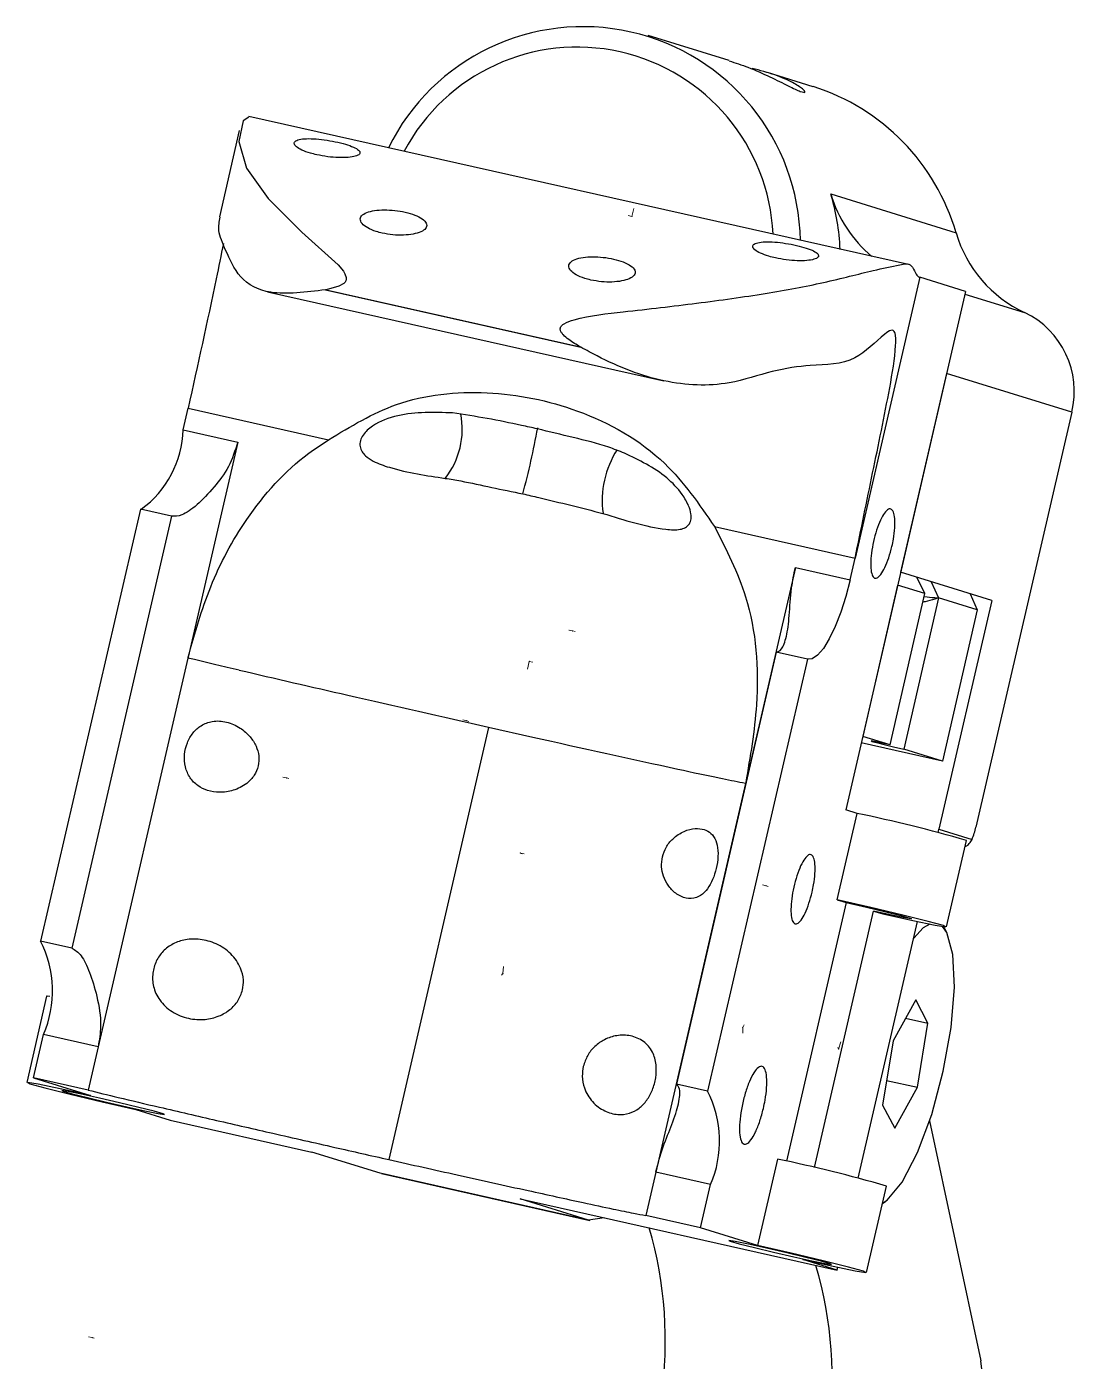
# Model space of a CAD drawing. Header units: millimetres. Extents: x 15 to 1184, y 5 to 836.
# Drawn here: x 879.69 to 903.31, y 685.91 to 716 of the extents above; entities that cross this region are included whole.
import ezdxf

# ---------------------------------------------------------------- set-up
doc = ezdxf.new("R2010")
doc.units = ezdxf.units.MM
doc.header["$PDSIZE"] = -1
doc.layers.get('0').update_dxf_attribs({"lineweight": 18})

msp = doc.modelspace()

# ---------------------------------------------------------------- linework, layer by layer
at = {"color": 7, "linetype": 'Continuous', "lineweight": 25}
for p, q in [((895.53, 715.24), (893.705, 715.805)), ((897.428, 714.652), (896.397, 714.972)), ((899.573, 710.639), (884.704, 713.983)), ((884.488, 713.664), (884.038, 711.714)), ((897.822, 712.233), (900.647, 711.358)), ((899.833, 710.355), (898.371, 704.023)), ((900.86, 710.037), (899.833, 710.355)), ((885.125, 710.029), (894.062, 708.019)), ((886.445, 710.073), (886.432, 710.071)), ((886.432, 710.071), (892.191, 708.776)), ((886.445, 710.073), (892.176, 708.784)), ((900.86, 710.037), (898.161, 698.347)), ((900.846, 709.976), (902.193, 709.559)), ((892.191, 708.776), (892.176, 708.784)), ((900.432, 708.187), (899.398, 703.705)), ((903.257, 707.312), (900.432, 708.187)), ((883.219, 706.918), (883.332, 707.405)), ((883.332, 707.405), (886.5, 706.692)), ((903.257, 707.312), (901.097, 697.959)), ((883.219, 706.918), (884.453, 706.64)), ((884.453, 706.64), (883.333, 701.787)), ((882.256, 705.128), (880.007, 695.387)), ((882.961, 704.97), (882.256, 705.128)), ((882.961, 704.97), (880.712, 695.228)), ((895.202, 704.735), (898.371, 704.023)), ((898.258, 703.536), (898.371, 704.023)), ((897.024, 703.813), (895.904, 698.96)), ((897.024, 703.813), (898.258, 703.536)), ((901.452, 703.068), (899.398, 703.705)), ((899.946, 703.221), (899.763, 703.591)), ((899.33, 703.412), (898.543, 700.003)), ((899.946, 703.221), (899.33, 703.412)), ((900.09, 703.49), (900.254, 703.126)), ((899.159, 699.812), (899.946, 703.221)), ((900.254, 703.126), (899.467, 699.716)), ((901.127, 702.855), (900.254, 703.126)), ((901.452, 703.068), (900.261, 697.912)), ((900.964, 703.219), (901.127, 702.855)), ((901.127, 702.855), (900.34, 699.446)), ((883.329, 701.769), (881.304, 693.002)), ((883.333, 701.787), (883.329, 701.769)), ((883.477, 701.733), (883.329, 701.769)), ((896.59, 701.905), (894.341, 692.163)), ((897.295, 701.746), (895.046, 692.005)), ((897.295, 701.746), (896.59, 701.905)), ((890.108, 700.203), (887.859, 690.461)), ((891.103, 699.98), (890.108, 700.203)), ((899.159, 699.812), (898.543, 700.003)), ((900.34, 699.446), (898.509, 699.858)), ((900.34, 699.446), (899.467, 699.716)), ((895.899, 698.942), (893.875, 690.175)), ((895.899, 698.942), (895.83, 698.955)), ((897.967, 696.319), (898.417, 698.267)), ((898.417, 698.267), (898.161, 698.347)), ((900.261, 697.912), (901.007, 697.681)), ((900.43, 695.71), (900.88, 697.658)), ((897.967, 696.319), (898.173, 696.255)), ((898.173, 696.255), (896.827, 690.426)), ((897.454, 690.282), (898.789, 696.064)), ((898.789, 696.064), (898.994, 696.001)), ((898.444, 690.043), (899.78, 695.829)), ((900.424, 695.608), (900.362, 695.715)), ((880.712, 695.228), (880.007, 695.387)), ((880.144, 694.147), (879.694, 692.198)), ((899.739, 694.065), (899.227, 693.14)), ((900.014, 693.54), (899.739, 694.065)), ((899.511, 693.653), (900.014, 693.54)), ((899.778, 692.091), (900.014, 693.54)), ((879.845, 692.305), (880.07, 693.279)), ((881.304, 693.002), (880.07, 693.279)), ((899.227, 693.14), (898.99, 691.692)), ((881.304, 693.002), (881.08, 692.028)), ((879.845, 692.305), (881.129, 691.908)), ((881.08, 692.028), (879.845, 692.305)), ((895.046, 692.005), (894.341, 692.163)), ((899.081, 692.248), (899.778, 692.091)), ((899.266, 691.167), (899.778, 692.091)), ((882.156, 691.589), (882.926, 691.351)), ((898.99, 691.692), (899.266, 691.167)), ((882.926, 691.351), (886.122, 690.632)), ((900.052, 691.338), (901.207, 685.922)), ((887.662, 690.155), (886.122, 690.632)), ((896.618, 690.474), (896.168, 688.525)), ((892.362, 689.098), (887.662, 690.155)), ((887.69, 690.147), (887.662, 690.155)), ((887.69, 690.147), (892.39, 689.091)), ((893.875, 690.175), (893.65, 689.201)), ((895.109, 689.897), (893.875, 690.175)), ((894.884, 688.923), (895.109, 689.897)), ((898.63, 687.916), (899.08, 689.865)), ((890.822, 689.575), (897.965, 687.969)), ((892.362, 689.098), (890.822, 689.575)), ((898.99, 689.473), (899.054, 689.517)), ((892.713, 689.15), (892.362, 689.098)), ((894.884, 688.923), (893.65, 689.201)), ((896.168, 688.525), (894.884, 688.923)), ((897.965, 687.969), (897.195, 688.207)), ((897.965, 687.969), (897.981, 688.035))]:
    msp.add_line(p, q, dxfattribs=at)
at = {"color": 7, "linetype": 'Continuous'}
for p, q in [((893.34, 711.728), (893.255, 711.747)), ((893.34, 711.728), (893.381, 711.903)), ((892.007, 702.381), (891.92, 702.401)), ((892.007, 702.381), (891.924, 702.4)), ((892.007, 702.381), (892.004, 702.385)), ((892.007, 702.381), (892.063, 702.371)), ((891.023, 701.694), (890.983, 701.518)), ((891.023, 701.694), (891.108, 701.675)), ((889.614, 700.356), (889.529, 700.375)), ((889.614, 700.356), (889.66, 700.341)), ((885.557, 699.066), (885.472, 699.085)), ((885.557, 699.066), (885.603, 699.052)), ((890.822, 697.372), (890.907, 697.353)), ((890.822, 697.372), (890.868, 697.358)), ((896.366, 696.635), (896.281, 696.654)), ((896.366, 696.635), (896.412, 696.621)), ((890.432, 694.656), (890.446, 694.817)), ((890.432, 694.656), (890.402, 694.62)), ((895.837, 693.44), (895.867, 693.498)), ((895.837, 693.44), (895.842, 693.308)), ((897.998, 692.954), (898.05, 693.118)), ((897.998, 692.954), (897.982, 692.986)), ((881.17, 686.447), (881.085, 686.466)), ((881.17, 686.447), (881.216, 686.433))]:
    msp.add_line(p, q, dxfattribs=at)
at = {"color": 7, "linetype": 'Continuous', "lineweight": 25}
for points in [[(884.701, 713.966), (884.572, 713.88), (884.474, 713.418), (884.653, 712.811), (885.136, 712.129), (885.9, 711.371), (886.72, 710.632), (886.835, 710.493), (886.87, 710.435), (886.899, 710.348), (886.9, 710.313), (886.891, 710.276), (886.876, 710.248), (886.842, 710.212), (886.735, 710.152), (886.445, 710.073)], [(898.258, 703.536), (898.161, 703.159), (898.047, 702.802), (897.922, 702.48), (897.79, 702.205), (897.656, 701.986), (897.526, 701.834), (897.404, 701.753), (897.295, 701.746)], [(899.159, 699.812), (898.955, 699.857), (898.805, 699.887), (898.733, 699.9), (898.749, 699.891), (898.851, 699.863), (899.023, 699.82), (899.24, 699.769), (899.467, 699.716)], [(900.238, 697.838), (900.248, 697.865), (900.261, 697.912)], [(898.994, 696.001), (899.675, 695.851), (900.173, 695.748), (900.414, 695.708), (900.361, 695.737), (900.021, 695.83), (899.447, 695.973), (898.726, 696.145), (897.967, 696.319)], [(898.173, 696.255), (898.628, 696.151), (899.061, 696.048), (899.405, 695.962), (899.609, 695.906), (899.641, 695.889), (899.496, 695.913), (899.197, 695.974), (898.789, 696.064)], [(898.991, 689.479), (899.096, 689.548), (899.435, 689.953), (899.78, 690.619), (900.098, 691.48), (900.358, 692.452), (900.534, 693.441), (900.61, 694.348), (900.576, 695.086), (900.438, 695.582), (900.339, 695.718)], [(900.056, 695.771), (899.909, 695.683), (899.694, 695.456)], [(880.215, 694.141), (880.159, 694.148), (880.144, 694.147)], [(881.129, 691.908), (880.449, 692.057), (879.95, 692.16), (879.709, 692.2), (879.763, 692.171), (880.102, 692.078), (880.676, 691.935), (881.397, 691.763), (882.156, 691.589)], [(882.77, 691.495), (882.567, 691.551), (882.222, 691.637), (881.789, 691.74), (881.334, 691.844), (880.926, 691.934), (880.627, 691.995), (880.483, 692.019), (880.515, 692.002), (880.718, 691.946), (881.063, 691.86), (881.495, 691.757), (881.951, 691.653), (882.359, 691.563), (882.658, 691.502), (882.802, 691.478), (882.77, 691.495)], [(895.554, 688.62), (895.757, 688.564), (896.102, 688.478), (896.535, 688.375), (896.99, 688.271), (897.398, 688.181), (897.697, 688.12), (897.842, 688.095), (897.81, 688.113), (897.606, 688.169), (897.261, 688.255), (896.829, 688.357), (896.374, 688.462), (895.965, 688.552), (895.666, 688.613), (895.522, 688.637), (895.554, 688.62)], [(897.195, 688.207), (897.875, 688.058), (898.374, 687.955), (898.615, 687.915), (898.562, 687.944), (898.222, 688.037), (897.648, 688.18), (896.927, 688.352), (896.168, 688.525)]]:
    msp.add_lwpolyline(points, dxfattribs=at)
for centre, radius, start, end in [((892.24, 711.105), 4.899, 0.9519, 153.7001), ((892.107, 711.124), 4.419, 2.6096, 152.0424), ((895.958, 709.996), 4.883, 16.1991, 72.4758), ((892.846, 710.745), 5.194, 2.6435, 16.6433), ((900.612, 713.058), 2.909, 196.4778, 230.169), ((903.406, 712.166), 2.875, 196.3197, 245.0549), ((901.345, 707.782), 1.969, 346.1712, 64.4679), ((887.709, 706.932), 1.805, 322.0003, 10.9759), ((880.922, 706.979), 2.298, 306.1669, 358.4805), ((873.73, 710.119), 17.768, 344.8383, 349.7503), ((894.79, 705.319), 2.122, 147.2588, 187.8147), ((891.691, 665.791), 33.165, 73.9156, 78.2985), ((899.585, 698.296), 1.549, 336.5998, 347.4196), ((877.827, 694.266), 2.451, 336.2517, 27.2074), ((892.866, 690.884), 2.451, 336.2517, 27.2074), ((889.892, 657.998), 33.165, 73.9156, 78.2985), ((885.077, 686.386), 9.016, 351.6954, 16.3333), ((888.837, 685.541), 9.016, 351.6954, 16.3333), ((890.382, 684.52), 10.915, 346.4835, 7.383)]:
    msp.add_arc(centre, radius, start, end, dxfattribs=at)
for points, knots in [([(895.529, 715.236), (895.673, 715.189), (896.001, 715.082), (896.469, 714.868), (896.884, 714.66), (897.16, 714.529), (897.267, 714.512), (897.207, 714.594), (896.979, 714.743), (896.59, 714.922), (896.228, 715.017), (896.05, 715.063)], [0, 0, 0, 0, 0.287992, 0.651745, 1.032819, 1.413227, 1.773157, 2.125749, 2.494429, 2.878308, 3.251133, 3.251133, 3.251133, 3.251133]), ([(886.233, 713.116), (886.315, 713.1), (886.479, 713.068), (886.73, 713.049), (886.949, 713.053), (887.115, 713.081), (887.208, 713.128), (887.216, 713.188), (887.139, 713.255), (886.987, 713.323), (886.775, 713.385), (886.53, 713.437), (886.278, 713.472), (886.046, 713.484), (885.863, 713.471), (885.746, 713.432), (885.711, 713.372), (885.76, 713.299), (885.889, 713.222), (886.059, 713.159), (886.185, 713.128), (886.233, 713.116)], [0, 0, 0, 0, 0.174529, 0.34905, 0.523759, 0.698757, 0.873843, 1.048769, 1.223481, 1.398135, 1.572863, 1.747623, 1.922376, 2.097135, 2.271837, 2.446487, 2.621257, 2.796251, 2.97134, 3.14626, 3.25623, 3.25623, 3.25623, 3.25623]), ([(886.432, 710.071), (885.991, 710.016), (885.179, 709.916), (884.472, 710.295), (884.169, 710.995), (883.994, 711.384), (884.035, 711.611), (884.054, 711.71)], [0, 0, 0, 0, 0.895652, 1.647138, 2.345662, 3.040774, 3.586424, 3.586424, 3.586424, 3.586424]), ([(887.711, 711.349), (887.79, 711.335), (887.95, 711.305), (888.196, 711.3), (888.418, 711.324), (888.594, 711.377), (888.703, 711.454), (888.727, 711.548), (888.658, 711.647), (888.504, 711.738), (888.293, 711.811), (888.053, 711.858), (887.809, 711.878), (887.58, 711.87), (887.387, 711.831), (887.252, 711.763), (887.2, 711.671), (887.241, 711.566), (887.37, 711.466), (887.54, 711.392), (887.665, 711.361), (887.711, 711.349)], [0, 0, 0, 0, 0.176171, 0.352251, 0.530957, 0.716112, 0.90878, 1.106978, 1.305335, 1.497303, 1.679388, 1.853586, 2.025685, 2.201889, 2.386351, 2.579669, 2.778332, 2.976114, 3.167556, 3.350936, 3.458943, 3.458943, 3.458943, 3.458943]), ([(884.129, 711.119), (884.075, 710.853), (883.825, 709.619), (883.549, 708.378), (883.332, 707.405)], [0, 0, 0, 0, 0.818035, 3.798853, 3.798853, 3.798853, 3.798853]), ([(896.573, 710.791), (896.654, 710.775), (896.818, 710.743), (897.069, 710.724), (897.289, 710.728), (897.455, 710.756), (897.547, 710.803), (897.555, 710.863), (897.479, 710.93), (897.326, 710.998), (897.115, 711.06), (896.869, 711.112), (896.617, 711.147), (896.386, 711.159), (896.202, 711.146), (896.086, 711.107), (896.05, 711.047), (896.099, 710.974), (896.228, 710.897), (896.398, 710.834), (896.524, 710.803), (896.573, 710.791)], [0, 0, 0, 0, 0.174529, 0.34905, 0.523759, 0.698757, 0.873843, 1.048769, 1.223481, 1.398135, 1.572863, 1.747623, 1.922376, 2.097135, 2.271837, 2.446487, 2.621257, 2.796251, 2.97134, 3.14626, 3.25623, 3.25623, 3.25623, 3.25623]), ([(892.41, 710.292), (892.49, 710.278), (892.649, 710.248), (892.896, 710.243), (893.117, 710.267), (893.294, 710.32), (893.403, 710.397), (893.427, 710.491), (893.357, 710.59), (893.204, 710.681), (892.992, 710.754), (892.753, 710.801), (892.509, 710.821), (892.28, 710.813), (892.087, 710.774), (891.952, 710.706), (891.9, 710.614), (891.941, 710.51), (892.07, 710.409), (892.24, 710.335), (892.364, 710.304), (892.41, 710.292)], [0, 0, 0, 0, 0.176171, 0.352251, 0.530957, 0.716112, 0.90878, 1.106978, 1.305335, 1.497303, 1.679388, 1.853586, 2.025685, 2.201889, 2.386351, 2.579669, 2.778332, 2.976114, 3.167556, 3.350936, 3.458943, 3.458943, 3.458943, 3.458943]), ([(892.176, 708.784), (892.087, 708.837), (891.954, 708.917), (891.814, 709.03), (891.753, 709.102), (891.727, 709.15), (891.722, 709.195), (891.731, 709.232), (891.76, 709.273), (891.858, 709.344), (892.327, 709.489), (893.362, 709.599), (894.838, 709.769), (896.363, 709.981), (897.704, 710.232), (898.695, 710.493), (899.294, 710.619), (899.627, 710.692), (899.721, 710.461), (899.784, 710.37), (899.823, 710.358), (899.833, 710.355)], [0, 0, 0, 0, 0.239522, 0.359489, 0.406505, 0.45394, 0.479906, 0.505991, 0.537335, 0.591902, 0.774761, 1.649148, 3.01957, 4.428738, 5.798599, 7.204694, 8.129468, 8.614007, 8.886126, 9.087191, 9.152765, 9.152765, 9.152765, 9.152765]), ([(898.371, 704.023), (898.503, 704.664), (898.766, 705.945), (899.098, 707.538), (899.283, 708.595), (899.292, 709.006), (899.268, 709.115), (899.232, 709.161), (899.156, 709.162), (898.88, 708.949), (898.323, 708.371), (897.488, 708.399), (896.509, 708.263), (895.429, 707.878), (894.066, 707.931), (892.925, 708.374), (892.312, 708.709), (892.191, 708.776)], [0, 0, 0, 0, 1.641996, 3.282527, 4.105649, 4.312602, 4.407053, 4.502157, 4.611194, 4.870379, 6.01302, 7.459596, 8.504762, 9.579715, 11.046573, 12.506822, 12.866491, 12.866491, 12.866491, 12.866491]), ([(886.5, 706.692), (886.996, 706.992), (888.089, 707.653), (890.096, 707.854), (892.203, 707.428), (894.061, 706.387), (894.855, 705.237), (895.202, 704.735)], [0, 0, 0, 0, 1.756252, 3.866495, 6.00153, 8.342748, 10.16057, 10.16057, 10.16057, 10.16057]), ([(889.297, 707.295), (888.881, 707.309), (888.256, 707.329), (887.56, 707.078), (887.295, 706.843), (887.211, 706.674), (887.201, 706.541), (887.248, 706.421), (887.348, 706.306), (887.553, 706.173), (888.17, 705.962), (888.712, 705.882), (889.132, 705.821)], [0, 0, 0, 0, 1.238641, 1.86101, 2.172738, 2.322599, 2.473633, 2.60812, 2.733308, 2.939913, 3.319099, 4.607236, 4.607236, 4.607236, 4.607236]), ([(891.206, 706.937), (891.087, 706.963), (890.711, 707.043), (890.08, 707.178), (889.558, 707.256), (889.297, 707.295)], [0, 0, 0, 0, 0.367954, 1.155154, 1.943309, 1.943309, 1.943309, 1.943309]), ([(893.171, 706.39), (893.053, 706.436), (892.678, 706.583), (892.016, 706.739), (891.476, 706.871), (891.206, 706.937)], [0, 0, 0, 0, 0.38003, 1.21081, 2.042947, 2.042947, 2.042947, 2.042947]), ([(884.453, 706.64), (884.392, 706.449), (884.269, 706.066), (883.9, 705.591), (883.526, 705.2), (883.19, 704.962), (883.033, 704.967), (882.961, 704.97)], [0, 0, 0, 0, 0.449313, 0.896435, 1.409463, 1.935701, 2.386581, 2.386581, 2.386581, 2.386581]), ([(883.333, 701.787), (883.484, 702.324), (883.792, 703.416), (884.657, 705.027), (885.634, 706.121), (886.349, 706.593), (886.5, 706.692)], [0, 0, 0, 0, 1.676334, 3.40675, 5.472855, 6.024774, 6.024774, 6.024774, 6.024774]), ([(892.687, 705.031), (893.169, 704.879), (893.773, 704.689), (894.378, 704.65), (894.552, 704.705), (894.64, 704.784), (894.678, 704.898), (894.673, 705.04), (894.614, 705.233), (894.443, 705.527), (893.988, 705.996), (893.504, 706.229), (893.171, 706.39)], [0, 0, 0, 0, 1.443477, 1.806049, 1.959695, 2.114714, 2.254221, 2.375247, 2.554567, 2.832946, 3.32548, 4.410065, 4.410065, 4.410065, 4.410065]), ([(889.132, 705.821), (889.248, 705.802), (889.598, 705.745), (890.176, 705.616), (890.645, 705.52), (890.879, 705.472)], [0, 0, 0, 0, 0.35539, 1.068898, 1.782666, 1.782666, 1.782666, 1.782666]), ([(890.879, 705.472), (890.999, 705.444), (891.358, 705.359), (891.962, 705.216), (892.446, 705.092), (892.687, 705.031)], [0, 0, 0, 0, 0.37123, 1.116018, 1.861109, 1.861109, 1.861109, 1.861109]), ([(899.202, 704.287), (899.18, 704.2), (899.135, 704.026), (899.045, 703.804), (898.952, 703.643), (898.864, 703.562), (898.79, 703.569), (898.74, 703.665), (898.719, 703.838), (898.729, 704.069), (898.769, 704.332), (898.835, 704.596), (898.919, 704.834), (899.012, 705.016), (899.103, 705.124), (899.182, 705.144), (899.24, 705.075), (899.271, 704.924), (899.271, 704.709), (899.244, 704.485), (899.214, 704.342), (899.202, 704.287)], [0, 0, 0, 0, 0.188327, 0.376653, 0.56498, 0.753306, 0.941633, 1.129959, 1.318286, 1.506612, 1.694939, 1.883265, 2.071592, 2.259919, 2.448245, 2.636572, 2.824898, 3.013225, 3.201551, 3.389878, 3.507748, 3.507748, 3.507748, 3.507748]), ([(895.202, 704.735), (895.466, 704.218), (896.097, 702.98), (896.248, 700.93), (896.005, 699.542), (895.904, 698.96)], [0, 0, 0, 0, 1.77258, 4.241805, 6.025197, 6.025197, 6.025197, 6.025197]), ([(896.59, 701.905), (896.633, 701.913), (896.718, 701.928), (896.83, 702.235), (896.894, 702.714), (896.915, 703.275), (896.993, 703.659), (897.024, 703.813)], [0, 0, 0, 0, 0.429669, 0.859106, 1.294823, 1.747287, 2.050333, 2.050333, 2.050333, 2.050333]), ([(900.254, 703.126), (900.251, 703.125), (900.224, 703.116), (900.124, 703.086), (900.003, 703.052), (899.917, 703.033), (899.902, 703.029)], [0, 0, 0, 0, 0.0098519, 0.087446, 0.315218, 0.3657265, 0.3657265, 0.3657265, 0.3657265]), ([(899.916, 703.158), (899.923, 703.157), (900.004, 703.148), (900.119, 703.137), (900.223, 703.128), (900.251, 703.126), (900.254, 703.126)], [0, 0, 0, 0, 0.0233559, 0.2523536, 0.33021, 0.3400876, 0.3400876, 0.3400876, 0.3400876]), ([(884.482, 701.493), (884.304, 701.534), (883.949, 701.617), (883.634, 701.694), (883.477, 701.733)], [0, 0, 0, 0, 0.5165, 1.033764, 1.033764, 1.033764, 1.033764]), ([(890.108, 700.203), (889.054, 700.441), (887.195, 700.861), (885.301, 701.301), (884.482, 701.492)], [0, 0, 0, 0, 3.274394, 5.771768, 5.771768, 5.771768, 5.771768]), ([(884.915, 699.337), (884.924, 699.413), (884.942, 699.565), (884.87, 699.794), (884.729, 700.014), (884.503, 700.212), (884.205, 700.345), (883.89, 700.363), (883.626, 700.263), (883.434, 700.088), (883.304, 699.86), (883.24, 699.592), (883.258, 699.312), (883.364, 699.065), (883.543, 698.883), (883.775, 698.771), (884.052, 698.729), (884.363, 698.774), (884.638, 698.911), (884.836, 699.112), (884.889, 699.264), (884.915, 699.337)], [0, 0, 0, 0, 0.227667, 0.45455, 0.705641, 1.006516, 1.348442, 1.681106, 1.964442, 2.218884, 2.476724, 2.750606, 3.033759, 3.308335, 3.565668, 3.82012, 4.096861, 4.413679, 4.759384, 5.007896, 5.238317, 5.238317, 5.238317, 5.238317]), ([(895.83, 698.955), (895.669, 698.986), (895.297, 699.059), (893.713, 699.4), (892.223, 699.731), (891.103, 699.98)], [0, 0, 0, 0, 0.770749, 1.780608, 4.837144, 4.837144, 4.837144, 4.837144]), ([(894.027, 697.288), (894.017, 697.212), (893.996, 697.061), (894.047, 696.838), (894.155, 696.628), (894.33, 696.447), (894.555, 696.336), (894.786, 696.345), (894.974, 696.468), (895.112, 696.66), (895.213, 696.897), (895.276, 697.165), (895.289, 697.435), (895.241, 697.664), (895.13, 697.825), (894.968, 697.916), (894.758, 697.936), (894.507, 697.874), (894.275, 697.723), (894.101, 697.514), (894.051, 697.361), (894.027, 697.288)], [0, 0, 0, 0, 0.198326, 0.395969, 0.614699, 0.876798, 1.174657, 1.464449, 1.711269, 1.932919, 2.157529, 2.396114, 2.642774, 2.881964, 3.106132, 3.327791, 3.568866, 3.844854, 4.146005, 4.362489, 4.563214, 4.563214, 4.563214, 4.563214]), ([(900.849, 697.527), (900.856, 697.528), (900.882, 697.53), (900.948, 697.579), (900.988, 697.648), (901.007, 697.681)], [0, 0, 0, 0, 0.0391324, 0.1401664, 0.2322484, 0.2322484, 0.2322484, 0.2322484]), ([(897.403, 696.494), (897.38, 696.407), (897.335, 696.233), (897.246, 696.011), (897.153, 695.849), (897.064, 695.768), (896.991, 695.776), (896.941, 695.872), (896.92, 696.045), (896.93, 696.276), (896.97, 696.538), (897.036, 696.803), (897.12, 697.04), (897.213, 697.223), (897.304, 697.33), (897.383, 697.351), (897.441, 697.282), (897.472, 697.131), (897.471, 696.916), (897.445, 696.691), (897.414, 696.549), (897.403, 696.494)], [0, 0, 0, 0, 0.188327, 0.376653, 0.56498, 0.753306, 0.941633, 1.129959, 1.318286, 1.506612, 1.694939, 1.883265, 2.071592, 2.259919, 2.448245, 2.636572, 2.824898, 3.013225, 3.201551, 3.389878, 3.507748, 3.507748, 3.507748, 3.507748]), ([(884.56, 694.288), (884.531, 694.203), (884.472, 694.032), (884.278, 693.828), (884.023, 693.68), (883.7, 693.605), (883.329, 693.629), (882.964, 693.774), (882.683, 694.033), (882.538, 694.348), (882.521, 694.66), (882.602, 694.939), (882.763, 695.17), (882.992, 695.34), (883.281, 695.435), (883.619, 695.442), (883.98, 695.34), (884.31, 695.119), (884.518, 694.821), (884.594, 694.528), (884.571, 694.362), (884.56, 694.288)], [0, 0, 0, 0, 0.272367, 0.544112, 0.831678, 1.160875, 1.538019, 1.946355, 2.340433, 2.685187, 2.988164, 3.271463, 3.550485, 3.836346, 4.141207, 4.479063, 4.858799, 5.26739, 5.659742, 5.940218, 6.164629, 6.164629, 6.164629, 6.164629]), ([(880.712, 695.228), (880.783, 695.185), (880.926, 695.099), (881.118, 694.698), (881.285, 694.147), (881.394, 693.546), (881.33, 693.158), (881.304, 693.002)], [0, 0, 0, 0, 0.50982, 1.019366, 1.536363, 2.073231, 2.432808, 2.432808, 2.432808, 2.432808]), ([(892.242, 692.561), (892.271, 692.647), (892.327, 692.818), (892.503, 693.027), (892.73, 693.184), (893.011, 693.273), (893.321, 693.268), (893.61, 693.146), (893.812, 692.912), (893.897, 692.615), (893.887, 692.311), (893.812, 692.031), (893.682, 691.79), (893.504, 691.605), (893.277, 691.489), (893.008, 691.462), (892.712, 691.544), (892.438, 691.747), (892.265, 692.034), (892.206, 692.323), (892.231, 692.488), (892.242, 692.561)], [0, 0, 0, 0, 0.244109, 0.487661, 0.745392, 1.040436, 1.378452, 1.744423, 2.097616, 2.406602, 2.678145, 2.932053, 3.182126, 3.43833, 3.711561, 4.014365, 4.354705, 4.720904, 5.072551, 5.323928, 5.525056, 5.525056, 5.525056, 5.525056]), ([(896.304, 691.615), (896.278, 691.517), (896.228, 691.322), (896.127, 691.072), (896.023, 690.89), (895.923, 690.799), (895.841, 690.807), (895.784, 690.915), (895.76, 691.11), (895.772, 691.37), (895.817, 691.665), (895.891, 691.963), (895.986, 692.23), (896.09, 692.435), (896.193, 692.556), (896.282, 692.579), (896.347, 692.502), (896.382, 692.332), (896.381, 692.09), (896.351, 691.837), (896.317, 691.677), (896.304, 691.615)], [0, 0, 0, 0, 0.211867, 0.423735, 0.635602, 0.847469, 1.059337, 1.271204, 1.483072, 1.694939, 1.906806, 2.118674, 2.330541, 2.542408, 2.754276, 2.966143, 3.17801, 3.389878, 3.601745, 3.813613, 3.946217, 3.946217, 3.946217, 3.946217]), ([(893.875, 690.175), (893.928, 690.372), (894.034, 690.764), (894.264, 691.286), (894.409, 691.747), (894.436, 692.073), (894.371, 692.135), (894.341, 692.163)], [0, 0, 0, 0, 0.404076, 0.806101, 1.263742, 1.731139, 2.122182, 2.122182, 2.122182, 2.122182]), ([(881.08, 692.028), (881.299, 691.974), (881.787, 691.854), (882.797, 691.617), (883.97, 691.346), (885.29, 691.044), (886.59, 690.748), (887.453, 690.553), (887.859, 690.461)], [0, 0, 0, 0, 0.780906, 1.739093, 3.024221, 4.30289, 5.711182, 6.957813, 6.957813, 6.957813, 6.957813]), ([(887.859, 690.461), (888.375, 690.346), (889.445, 690.106), (890.91, 689.782), (892.098, 689.522), (892.89, 689.352), (893.385, 689.249), (893.566, 689.216), (893.65, 689.201)], [0, 0, 0, 0, 1.388754, 2.877252, 4.091041, 4.820938, 5.412914, 5.927399, 5.927399, 5.927399, 5.927399])]:
    msp.add_open_spline(points, degree=3, knots=knots, dxfattribs=at)
at = {"color": 7, "linetype": 'Continuous'}
for p in [(893.34, 711.728), (892.007, 702.381), (892.007, 702.381), (891.023, 701.694), (889.614, 700.356), (885.557, 699.066), (890.822, 697.372), (896.366, 696.635), (890.432, 694.656), (895.837, 693.44), (897.998, 692.954), (881.17, 686.447)]:
    msp.add_point(p, dxfattribs=at)

doc.saveas('drawing.dxf')
